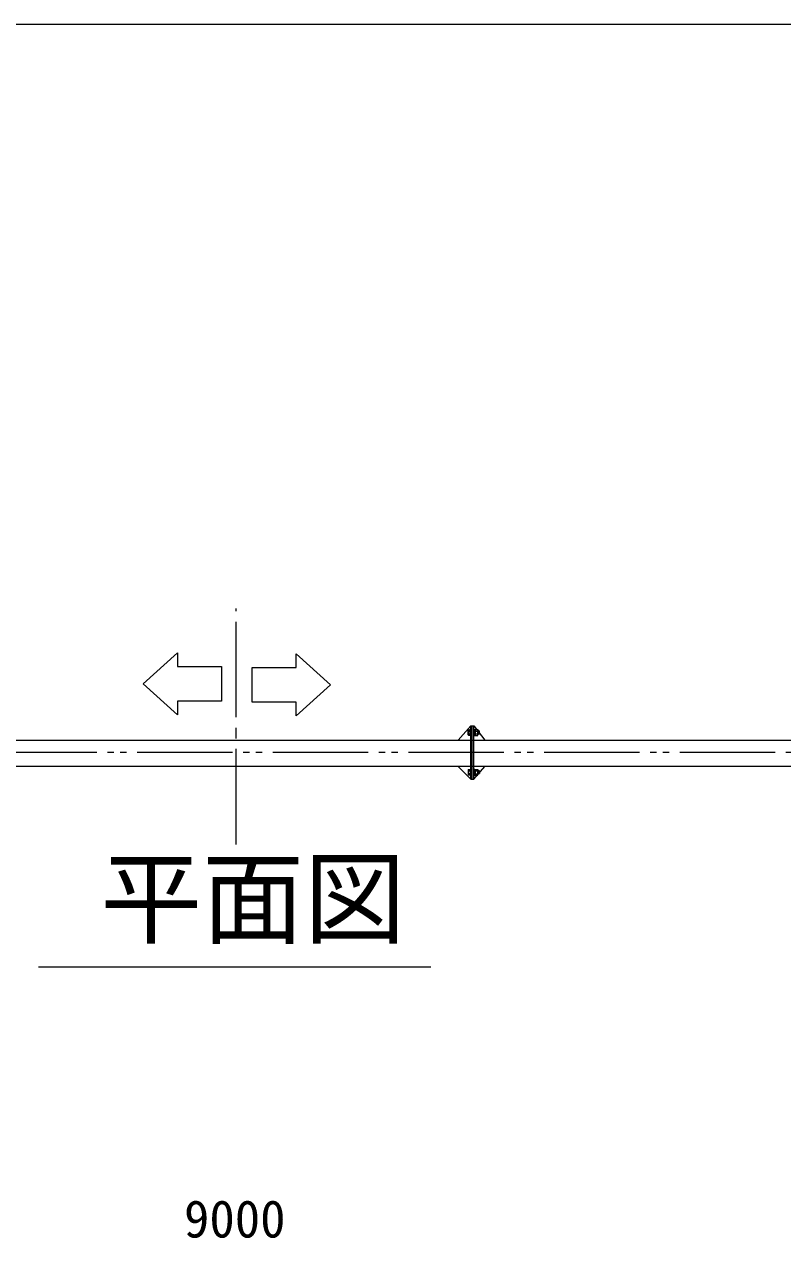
# Model space of a CAD drawing. Units: millimetres, scale not verified. Extents: x -9305 to 9305, y -6415 to 6415.
# Drawn here: x -3737 to -875, y 1821 to 6415 of the extents above; entities that cross this region are included whole.
import ezdxf
from ezdxf.enums import TextEntityAlignment as Align

# ---------------------------------------------------------------- set-up
doc = ezdxf.new("R2010")
doc.units = ezdxf.units.MM
doc.header["$LTSCALE"] = 40
doc.linetypes.add('CHAIN2', pattern=[12, 9, -1, 1, -1])
doc.linetypes.add('DOUBLE_CHAIN2', pattern=[12.8, 9, -1, 0.6, -0.6, 0.6, -1])
for name, color, linetype, lineweight in [('0-0_0', 7, 'Continuous', 9), ('0-2_CLG-45', 7, 'DOUBLE_CHAIN2', 9), ('0-3_CLGS-90', 7, 'Continuous', 9), ('0-6_TEXT', 7, 'Continuous', 9), ('0-8_図面枠', 7, 'Continuous', 9), ('0-9_寸法', 134, 'Continuous', 9)]:
    doc.layers.add(name, color=color, linetype=linetype, lineweight=lineweight)
doc.styles.add('ＭＳ ゴシック', font='')
doc.styles.get('ＭＳ ゴシック').set_extended_font_data('MS Gothic')

msp = doc.modelspace()

# ---------------------------------------------------------------- linework, layer by layer
at = {"layer": '0-0_0', "linetype": 'CHAIN2'}
msp.add_line((-2937.24, 3322.33), (-2937.24, 4212.61), dxfattribs=at)
at = {"layer": '0-0_0'}
for p, q in [((-2710.66, 4041.1), (-2581.72, 3924.09)), ((-3159.34, 3811.32), (-3288.28, 3928.32))]:
    msp.add_line(p, q, dxfattribs=at)
at = {"layer": '0-2_CLG-45'}
msp.add_line((1656.72, 3668.6), (-7543.28, 3668.6), dxfattribs=at)
at = {"layer": '0-3_CLGS-90'}
for p, q in [((-2052.32, 3769.47), (-2099.56, 3716.14)), ((-2052.32, 3769.47), (-2040.26, 3769.47)), ((-2052.32, 3568.45), (-2052.32, 3769.47)), ((-2046.28, 3568.45), (-2046.28, 3769.47)), ((-2040.26, 3769.47), (-1999.05, 3716.14)), ((-2040.26, 3568.45), (-2040.26, 3769.47)), ((-2062.08, 3753.34), (-2061.29, 3754.7)), ((-2062.08, 3735.6), (-2062.08, 3753.34)), ((-2062.08, 3735.6), (-2061.29, 3734.23)), ((-2061.29, 3754.7), (-2054.74, 3754.7)), ((-2061.29, 3749.59), (-2054.74, 3749.59)), ((-2061.29, 3739.35), (-2054.74, 3739.35)), ((-2061.29, 3734.23), (-2054.74, 3734.23)), ((-2054.74, 3734.23), (-2054.74, 3754.7)), ((-2054.58, 3732.47), (-2054.58, 3756.47)), ((-2054.58, 3756.47), (-2052.28, 3756.47)), ((-2054.58, 3736.16), (-2054.58, 3752.78)), ((-2052.28, 3732.47), (-2054.58, 3732.47)), ((-2052.28, 3732.47), (-2052.28, 3756.47)), ((-2040.28, 3732.47), (-2040.28, 3756.47)), ((-2040.28, 3756.47), (-2037.98, 3756.47)), ((-2037.98, 3732.47), (-2040.28, 3732.47)), ((-2037.98, 3732.47), (-2037.98, 3756.47)), ((-2037.98, 3755.22), (-2037.98, 3733.72)), ((-2037.98, 3755.22), (-2034.98, 3755.22)), ((-2037.98, 3744.57), (-2034.98, 3745.37)), ((-2037.98, 3743.57), (-2034.98, 3744.37)), ((-2037.98, 3733.72), (-2034.98, 3733.72)), ((-2034.98, 3733.5), (-2034.98, 3755.44)), ((-2034.98, 3755.44), (-2026.12, 3755.44)), ((-2034.98, 3755.22), (-2034.98, 3733.72)), ((-2034.98, 3749.96), (-2026.12, 3749.96)), ((-2034.98, 3738.98), (-2026.12, 3738.98)), ((-2034.98, 3733.5), (-2026.12, 3733.5)), ((-2026.12, 3755.44), (-2024.98, 3753.47)), ((-2026.12, 3733.5), (-2024.98, 3735.47)), ((-2024.98, 3735.47), (-2024.98, 3753.47)), ((-2022.24, 3750.47), (-2024.98, 3750.47)), ((-2019.74, 3749.4), (-2024.98, 3749.4)), ((-2019.74, 3739.54), (-2024.98, 3739.54)), ((-2022.24, 3738.47), (-2024.98, 3738.47)), ((-2022.24, 3738.47), (-2022.24, 3750.47)), ((-2022.24, 3750.47), (-2019.74, 3749.4)), ((-2022.24, 3738.47), (-2019.74, 3739.54)), ((-2019.74, 3739.54), (-2019.74, 3749.4)), ((-7393.48, 3715.61), (1506.5, 3715.61)), ((1506.5, 3615.61), (-7393.48, 3615.61)), ((-2052.32, 3568.45), (-2099.56, 3615.64)), ((-2062.08, 3603.34), (-2061.29, 3604.7)), ((-2062.08, 3603.34), (-2062.08, 3585.6)), ((-2062.08, 3585.6), (-2061.29, 3584.23)), ((-2061.29, 3604.7), (-2054.74, 3604.7)), ((-2061.29, 3599.59), (-2054.74, 3599.59)), ((-2061.29, 3589.35), (-2054.74, 3589.35)), ((-2061.29, 3584.23), (-2054.74, 3584.23)), ((-2054.74, 3604.7), (-2054.74, 3584.23)), ((-2054.58, 3606.47), (-2054.58, 3582.47)), ((-2052.28, 3606.47), (-2054.58, 3606.47)), ((-2054.58, 3602.78), (-2054.58, 3586.16)), ((-2052.28, 3606.47), (-2052.28, 3582.47)), ((-2040.28, 3606.47), (-2040.28, 3582.47)), ((-2037.98, 3606.47), (-2040.28, 3606.47)), ((-2040.26, 3568.45), (-1999.05, 3615.64)), ((-2037.98, 3606.47), (-2037.98, 3582.47)), ((-2037.98, 3583.72), (-2037.98, 3605.22)), ((-2037.98, 3605.22), (-2034.98, 3605.22)), ((-2037.98, 3595.37), (-2034.98, 3594.57)), ((-2037.98, 3594.37), (-2034.98, 3593.57)), ((-2037.98, 3583.72), (-2034.98, 3583.72)), ((-2034.98, 3605.44), (-2034.98, 3583.5)), ((-2034.98, 3605.44), (-2026.12, 3605.44)), ((-2034.98, 3583.72), (-2034.98, 3605.22)), ((-2034.98, 3599.96), (-2026.12, 3599.96)), ((-2034.98, 3588.98), (-2026.12, 3588.98)), ((-2026.12, 3605.44), (-2024.98, 3603.47)), ((-2026.12, 3583.5), (-2024.98, 3585.47)), ((-2024.98, 3603.47), (-2024.98, 3585.47)), ((-2022.24, 3600.47), (-2024.98, 3600.47)), ((-2019.74, 3599.4), (-2024.98, 3599.4)), ((-2019.74, 3589.54), (-2024.98, 3589.54)), ((-2022.24, 3588.47), (-2024.98, 3588.47)), ((-2022.24, 3600.47), (-2022.24, 3588.47)), ((-2022.24, 3600.47), (-2019.74, 3599.4)), ((-2022.24, 3588.47), (-2019.74, 3589.54)), ((-2019.74, 3599.4), (-2019.74, 3589.54)), ((-2054.58, 3582.47), (-2052.28, 3582.47)), ((-2052.32, 3568.45), (-2040.26, 3568.45)), ((-2040.28, 3582.47), (-2037.98, 3582.47)), ((-2034.98, 3583.5), (-2026.12, 3583.5))]:
    msp.add_line(p, q, dxfattribs=at)
for centre, radius, start, end in [((-2045.15, 3744.47), 16.94, 162.412, 197.588), ((-2057.55, 3752.15), 4.53, 145.616, 214.384), ((-2057.55, 3736.79), 4.53, 145.616, 214.384), ((-2054.74, 3752.78), 0.148, 0, 90), ((-2054.74, 3736.16), 0.148, 270, 0), ((-2030.13, 3752.7), 4.86, 325.616, 34.384), ((-2043.42, 3744.47), 18.15, 342.412, 17.588), ((-2030.13, 3736.24), 4.86, 325.616, 34.384), ((-2045.15, 3594.47), 16.94, 162.412, 197.588), ((-2057.55, 3602.15), 4.53, 145.616, 214.384), ((-2057.55, 3586.79), 4.53, 145.616, 214.384), ((-2054.74, 3602.78), 0.148, 0, 90), ((-2054.74, 3586.16), 0.148, 270, 0), ((-2030.13, 3602.7), 4.86, 325.616, 34.384), ((-2043.42, 3594.47), 18.15, 342.412, 17.588), ((-2030.13, 3586.24), 4.86, 325.616, 34.384)]:
    msp.add_arc(centre, radius, start, end, dxfattribs=at)
at = {"layer": '0-6_TEXT'}
msp.add_line((-3683.42, 2860.71), (-2202.56, 2860.71), dxfattribs=at)
for points in [[(-3288.28, 3928.32), (-3159.34, 4045.08), (-3159.34, 3993.39), (-2992.69, 3993.39), (-2992.69, 3863.02), (-3159.34, 3863.02), (-3159.34, 3811.32)], [(-2581.72, 3924.09), (-2710.66, 3807.34), (-2710.66, 3859.03), (-2877.3, 3859.03), (-2877.3, 3989.4), (-2710.66, 3989.4), (-2710.66, 4041.1)]]:
    msp.add_lwpolyline(points, dxfattribs=at)
at = {"layer": '0-8_図面枠'}
msp.add_lwpolyline([(-9304.61, -6414.98), (9304.61, -6414.98), (9304.61, 6414.98), (-9304.61, 6414.98)], dxfattribs=at)

# ---------------------------------------------------------------- texts
at = {"layer": '0-6_TEXT', "style": 'ＭＳ ゴシック'}
msp.add_text('平面図', height=281.5, dxfattribs=at).set_placement((-3449.65, 2893.44), align=Align.BOTTOM_LEFT)
at = {"layer": '0-9_寸法', "color": 7, "style": 'ＭＳ ゴシック'}
msp.add_text('9000', height=140.8, dxfattribs=at).set_placement((-3134.28, 1797.71), align=Align.BOTTOM_LEFT)

doc.saveas('drawing.dxf')
